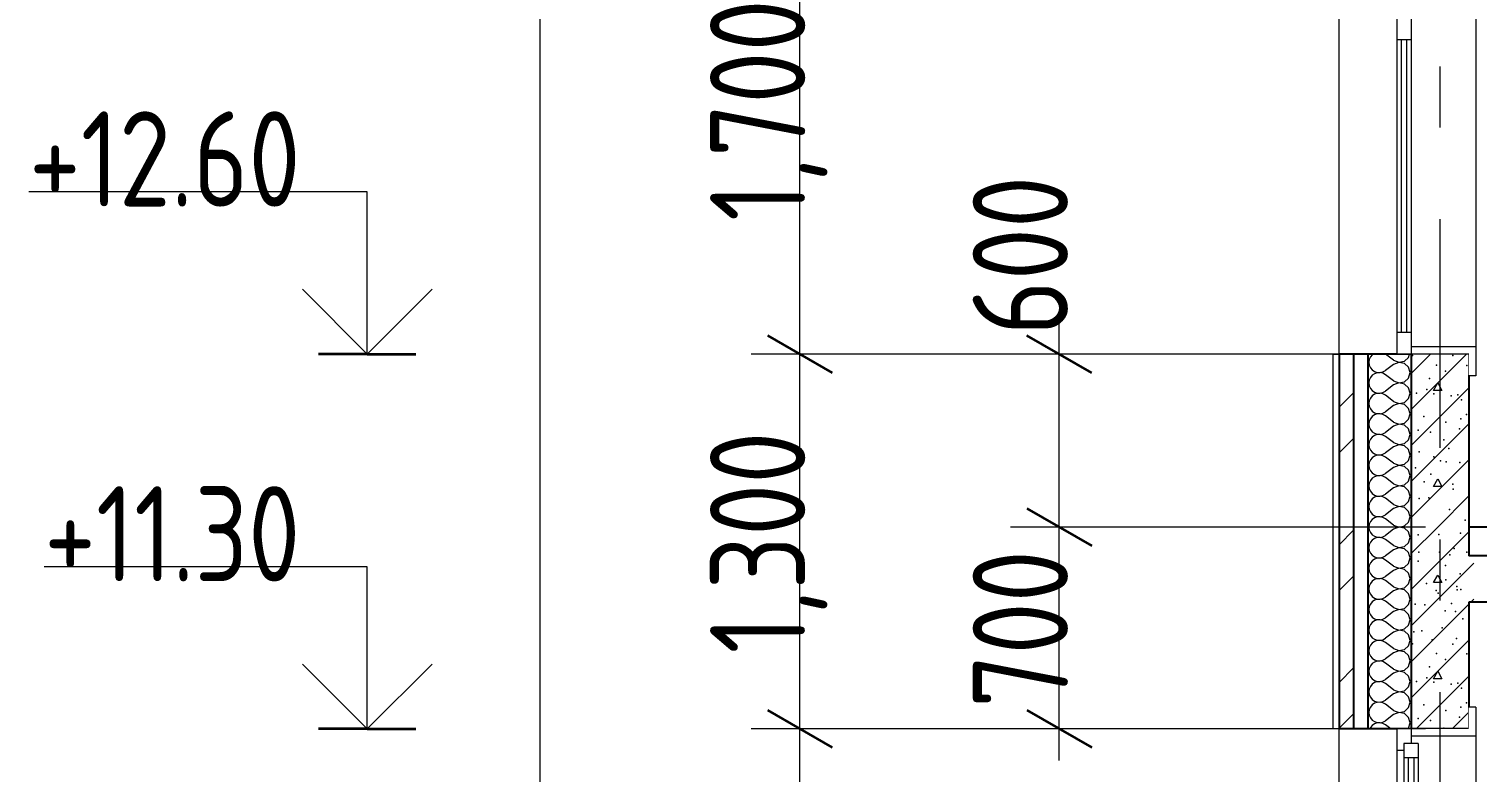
# Model space of a CAD drawing. Header units: millimetres. Extents: x 18162 to 7085488, y 72188 to 247925.
# Drawn here: x 4239219 to 4244242, y 115903 to 118480 of the extents above; entities that cross this region are included whole.
import ezdxf
from ezdxf.enums import TextEntityAlignment as Align

# ---------------------------------------------------------------- set-up
doc = ezdxf.new("R2010")
doc.units = ezdxf.units.MM
doc.header["$MEASUREMENT"] = 0
doc.linetypes.add('Double Dashed', pattern=[1093.611073, 529.166651, -211.666656, 141.111112, -211.666656])
doc.linetypes.add('Wipeout_Contour', pattern=[1000, 0, -1000])
for name, color, linetype in [('Archicad Windows', 7, 'Continuous'), ('Structural - Bearing', 7, 'Continuous'), ('Structural - Grid', 7, 'Continuous')]:
    doc.layers.add(name, color=color, linetype=linetype)
doc.styles.add('GENERATED_STYLE_3', font='', dxfattribs={"width": 0.8})
doc.styles.get('GENERATED_STYLE_3').set_extended_font_data('ISOCPEUR MON')
doc.dimstyles.new('GENERATED_STYLE__12', dxfattribs={"dimtxt": 330.000007, "dimasz": 171, "dimexe": 0.18, "dimexo": 150, "dimgap": 0, "dimtad": 1, "dimdec": 0, "dimzin": 0, "dimdsep": 46, "dimtxsty": 'GENERATED_STYLE_3', "dimblk": 'ARROWHEAD_2', "dimblk1": 'ARROWHEAD_2', "dimblk2": 'ARROWHEAD_2', "dimcen": 0.09, "dimclrd": 13, "dimclre": 13, "dimclrt": 13, "dimadec": 0, "dimazin": 0, "dimtfac": 1, "dimtdec": 4, "dimtmove": 0, "dimatfit": 3, "dimfxl": 1, "dimtolj": 1, "dimtzin": 0, "dimarcsym": 0})
pattern_1 = [(45, (4294986.58, 104752.7), (-238.6485, 238.6485), []), (45, (4294907.03, 104832.26), (-238.6485, 238.6485), [])]

# ---------------------------------------------------------------- blocks, each defined once
blk = doc.blocks.new('*X1274', base_point=(4294986.6, 104752.7))
at = {"layer": 'Structural - Bearing', "color": 7, "linetype": 'Continuous', "lineweight": 9}
for p, q in [((4243878.3, 116636.2), (4243872, 116628.6)), ((4243886.4, 116641.8), (4243878.3, 116636.2)), ((4243881.5, 116652.7), (4243886.4, 116649.3)), ((4243886.4, 116649.3), (4243895.7, 116646.2)), ((4243895.7, 116644.9), (4243886.4, 116641.8)), ((4243895.7, 116646.2), (4243905.6, 116645.7)), ((4243905.6, 116645.4), (4243895.7, 116644.9)), ((4243905.6, 116645.7), (4243915.2, 116647.9)), ((4243915.2, 116643.2), (4243905.6, 116645.4)), ((4243915.2, 116647.9), (4243923.8, 116652.7)), ((4243923.8, 116638.4), (4243915.2, 116643.2)), ((4243952.4, 116617), (4243923.8, 116638.4)), ((4244004.2, 116626.8), (4244009.5, 116645.6)), ((4244009.5, 116645.6), (4244007.5, 116652.7)), ((4243868, 116619.6), (4243866.7, 116609.8)), ((4243866.7, 116609.8), (4243868, 116600.1)), ((4243872, 116628.6), (4243868, 116619.6)), ((4243868, 116600.1), (4243872, 116591.1)), ((4243872, 116591.1), (4243878.3, 116583.5)), ((4243878.3, 116583.5), (4243886.4, 116577.9)), ((4243952.4, 116602.7), (4243923.8, 116581.3)), ((4243952.4, 116617), (4243970.6, 116610)), ((4243970.6, 116609.7), (4243952.4, 116602.7)), ((4243970.6, 116610), (4243989.8, 116613.6)), ((4243989.8, 116606.1), (4243970.6, 116609.7)), ((4243989.8, 116613.6), (4244004.2, 116626.8)), ((4244004.2, 116592.9), (4243989.8, 116606.1)), ((4244009.5, 116574.1), (4244004.2, 116592.9)), ((4243868, 116548.2), (4243866.7, 116538.4)), ((4243866.7, 116538.4), (4243868, 116528.7)), ((4243872, 116557.2), (4243868, 116548.2)), ((4243878.3, 116564.8), (4243872, 116557.2)), ((4243886.4, 116570.4), (4243878.3, 116564.8)), ((4243886.4, 116577.9), (4243895.7, 116574.8)), ((4243895.7, 116573.5), (4243886.4, 116570.4)), ((4243895.7, 116574.8), (4243905.6, 116574.3)), ((4243905.6, 116574), (4243895.7, 116573.5)), ((4243905.6, 116574.3), (4243915.2, 116576.5)), ((4243915.2, 116571.8), (4243905.6, 116574)), ((4243915.2, 116576.5), (4243923.8, 116581.3)), ((4243923.8, 116567), (4243915.2, 116571.8)), ((4243952.4, 116545.6), (4243923.8, 116567)), ((4243952.4, 116545.6), (4243970.6, 116538.6)), ((4243970.6, 116538.3), (4243952.4, 116531.3)), ((4243970.6, 116538.6), (4243989.8, 116542.2)), ((4243989.8, 116534.6), (4243970.6, 116538.3)), ((4243989.8, 116542.2), (4244004.2, 116555.4)), ((4244004.2, 116521.5), (4243989.8, 116534.6)), ((4244004.2, 116555.4), (4244009.5, 116574.1)), ((4243868, 116528.7), (4243872, 116519.6)), ((4243872, 116485.8), (4243868, 116476.8)), ((4243872, 116519.6), (4243878.3, 116512.1)), ((4243878.3, 116493.4), (4243872, 116485.8)), ((4243878.3, 116512.1), (4243886.4, 116506.5)), ((4243886.4, 116498.9), (4243878.3, 116493.4)), ((4243886.4, 116506.5), (4243895.7, 116503.3)), ((4243895.7, 116502.1), (4243886.4, 116498.9)), ((4243895.7, 116503.3), (4243905.6, 116502.8)), ((4243905.6, 116502.6), (4243895.7, 116502.1)), ((4243905.6, 116502.8), (4243915.2, 116505.1)), ((4243915.2, 116500.3), (4243905.6, 116502.6)), ((4243915.2, 116505.1), (4243923.8, 116509.8)), ((4243923.8, 116495.6), (4243915.2, 116500.3)), ((4243952.4, 116531.3), (4243923.8, 116509.8)), ((4243952.4, 116474.1), (4243923.8, 116495.6)), ((4243989.8, 116470.8), (4244004.2, 116483.9)), ((4244009.5, 116502.7), (4244004.2, 116521.5)), ((4244004.2, 116483.9), (4244009.5, 116502.7)), ((4243868, 116476.8), (4243866.7, 116467)), ((4243866.7, 116467), (4243868, 116457.2)), ((4243868, 116457.2), (4243872, 116448.2)), ((4243872, 116448.2), (4243878.3, 116440.6)), ((4243878.3, 116440.6), (4243886.4, 116435)), ((4243886.4, 116435), (4243895.7, 116431.9)), ((4243895.7, 116431.9), (4243905.6, 116431.4)), ((4243905.6, 116431.4), (4243915.2, 116433.7)), ((4243915.2, 116433.7), (4243923.8, 116438.4)), ((4243952.4, 116459.8), (4243923.8, 116438.4)), ((4243952.4, 116474.1), (4243970.6, 116467.1)), ((4243970.6, 116466.8), (4243952.4, 116459.8)), ((4243970.6, 116467.1), (4243989.8, 116470.8)), ((4243989.8, 116463.2), (4243970.6, 116466.8)), ((4244004.2, 116450.1), (4243989.8, 116463.2)), ((4244009.5, 116431.3), (4244004.2, 116450.1)), ((4243868, 116405.3), (4243866.7, 116395.6)), ((4243866.7, 116395.6), (4243868, 116385.8)), ((4243872, 116414.3), (4243868, 116405.3)), ((4243868, 116385.8), (4243872, 116376.8)), ((4243878.3, 116421.9), (4243872, 116414.3)), ((4243886.4, 116427.5), (4243878.3, 116421.9)), ((4243895.7, 116430.7), (4243886.4, 116427.5)), ((4243905.6, 116431.1), (4243895.7, 116430.7)), ((4243915.2, 116428.9), (4243905.6, 116431.1)), ((4243923.8, 116424.1), (4243915.2, 116428.9)), ((4243952.4, 116402.7), (4243923.8, 116424.1)), ((4243952.4, 116388.4), (4243923.8, 116367)), ((4243952.4, 116402.7), (4243970.6, 116395.7)), ((4243970.6, 116395.4), (4243952.4, 116388.4)), ((4243970.6, 116395.7), (4243989.8, 116399.3)), ((4243989.8, 116391.8), (4243970.6, 116395.4)), ((4243989.8, 116399.3), (4244004.2, 116412.5)), ((4244004.2, 116378.6), (4243989.8, 116391.8)), ((4244004.2, 116412.5), (4244009.5, 116431.3)), ((4243868, 116333.9), (4243866.7, 116324.1)), ((4243872, 116342.9), (4243868, 116333.9)), ((4243872, 116376.8), (4243878.3, 116369.2)), ((4243878.3, 116350.5), (4243872, 116342.9)), ((4243878.3, 116369.2), (4243886.4, 116363.6)), ((4243886.4, 116356.1), (4243878.3, 116350.5)), ((4243886.4, 116363.6), (4243895.7, 116360.5)), ((4243895.7, 116359.2), (4243886.4, 116356.1)), ((4243895.7, 116360.5), (4243905.6, 116360)), ((4243905.6, 116359.7), (4243895.7, 116359.2)), ((4243905.6, 116360), (4243915.2, 116362.2)), ((4243915.2, 116357.5), (4243905.6, 116359.7)), ((4243915.2, 116362.2), (4243923.8, 116367)), ((4243923.8, 116352.7), (4243915.2, 116357.5)), ((4243952.4, 116331.3), (4243923.8, 116352.7)), ((4243952.4, 116331.3), (4243970.6, 116324.3)), ((4243989.8, 116327.9), (4244004.2, 116341.1)), ((4244009.5, 116359.8), (4244004.2, 116378.6)), ((4244004.2, 116341.1), (4244009.5, 116359.8)), ((4243866.7, 116324.1), (4243868, 116314.4)), ((4243868, 116314.4), (4243872, 116305.4)), ((4243872, 116305.4), (4243878.3, 116297.8)), ((4243878.3, 116297.8), (4243886.4, 116292.2)), ((4243886.4, 116284.6), (4243878.3, 116279.1)), ((4243886.4, 116292.2), (4243895.7, 116289)), ((4243895.7, 116287.8), (4243886.4, 116284.6)), ((4243895.7, 116289), (4243905.6, 116288.6)), ((4243905.6, 116288.3), (4243895.7, 116287.8)), ((4243905.6, 116288.6), (4243915.2, 116290.8)), ((4243915.2, 116286), (4243905.6, 116288.3)), ((4243915.2, 116290.8), (4243923.8, 116295.6)), ((4243923.8, 116281.3), (4243915.2, 116286)), ((4243952.4, 116317), (4243923.8, 116295.6)), ((4243952.4, 116259.8), (4243923.8, 116281.3)), ((4243970.6, 116324), (4243952.4, 116317)), ((4243970.6, 116324.3), (4243989.8, 116327.9)), ((4243989.8, 116320.4), (4243970.6, 116324)), ((4244004.2, 116307.2), (4243989.8, 116320.4)), ((4244009.5, 116288.4), (4244004.2, 116307.2)), ((4244004.2, 116269.6), (4244009.5, 116288.4)), ((4243868, 116262.5), (4243866.7, 116252.7)), ((4243866.7, 116252.7), (4243868, 116242.9)), ((4243872, 116271.5), (4243868, 116262.5)), ((4243868, 116242.9), (4243872, 116233.9)), ((4243878.3, 116279.1), (4243872, 116271.5)), ((4243872, 116233.9), (4243878.3, 116226.3)), ((4243952.4, 116245.6), (4243923.8, 116224.1)), ((4243952.4, 116259.8), (4243970.6, 116252.8)), ((4243970.6, 116252.6), (4243952.4, 116245.6)), ((4243970.6, 116252.8), (4243989.8, 116256.5)), ((4243989.8, 116248.9), (4243970.6, 116252.6)), ((4243989.8, 116256.5), (4244004.2, 116269.6)), ((4244004.2, 116235.8), (4243989.8, 116248.9)), ((4244009.5, 116217), (4244004.2, 116235.8)), ((4243868, 116191), (4243866.7, 116181.3)), ((4243866.7, 116181.3), (4243868, 116171.5)), ((4243872, 116200.1), (4243868, 116191)), ((4243878.3, 116207.6), (4243872, 116200.1)), ((4243878.3, 116226.3), (4243886.4, 116220.8)), ((4243886.4, 116213.2), (4243878.3, 116207.6)), ((4243886.4, 116220.8), (4243895.7, 116217.6)), ((4243895.7, 116216.4), (4243886.4, 116213.2)), ((4243895.7, 116217.6), (4243905.6, 116217.1)), ((4243905.6, 116216.8), (4243895.7, 116216.4)), ((4243905.6, 116217.1), (4243915.2, 116219.4)), ((4243915.2, 116214.6), (4243905.6, 116216.8)), ((4243915.2, 116219.4), (4243923.8, 116224.1)), ((4243923.8, 116209.8), (4243915.2, 116214.6)), ((4243952.4, 116188.4), (4243923.8, 116209.8)), ((4243952.4, 116188.4), (4243970.6, 116181.4)), ((4243970.6, 116181.1), (4243952.4, 116174.1)), ((4243970.6, 116181.4), (4243989.8, 116185)), ((4243989.8, 116177.5), (4243970.6, 116181.1)), ((4243989.8, 116185), (4244004.2, 116198.2)), ((4244004.2, 116198.2), (4244009.5, 116217)), ((4243868, 116171.5), (4243872, 116162.5)), ((4243872, 116162.5), (4243878.3, 116154.9)), ((4243878.3, 116136.2), (4243872, 116128.6)), ((4243878.3, 116154.9), (4243886.4, 116149.3)), ((4243886.4, 116141.8), (4243878.3, 116136.2)), ((4243886.4, 116149.3), (4243895.7, 116146.2)), ((4243895.7, 116144.9), (4243886.4, 116141.8)), ((4243895.7, 116146.2), (4243905.6, 116145.7)), ((4243905.6, 116145.4), (4243895.7, 116144.9)), ((4243905.6, 116145.7), (4243915.2, 116147.9)), ((4243915.2, 116143.2), (4243905.6, 116145.4)), ((4243915.2, 116147.9), (4243923.8, 116152.7)), ((4243923.8, 116138.4), (4243915.2, 116143.2)), ((4243952.4, 116174.1), (4243923.8, 116152.7)), ((4243952.4, 116117), (4243923.8, 116138.4)), ((4244004.2, 116164.3), (4243989.8, 116177.5)), ((4244009.5, 116145.6), (4244004.2, 116164.3)), ((4244004.2, 116126.8), (4244009.5, 116145.6)), ((4243868, 116119.6), (4243866.7, 116109.8)), ((4243866.7, 116109.8), (4243868, 116100.1)), ((4243872, 116128.6), (4243868, 116119.6)), ((4243868, 116100.1), (4243872, 116091.1)), ((4243872, 116091.1), (4243878.3, 116083.5)), ((4243878.3, 116083.5), (4243886.4, 116077.9)), ((4243915.2, 116076.5), (4243923.8, 116081.3)), ((4243952.4, 116102.7), (4243923.8, 116081.3)), ((4243952.4, 116117), (4243970.6, 116110)), ((4243970.6, 116109.7), (4243952.4, 116102.7)), ((4243970.6, 116110), (4243989.8, 116113.6)), ((4243989.8, 116106.1), (4243970.6, 116109.7)), ((4243989.8, 116113.6), (4244004.2, 116126.8)), ((4244004.2, 116092.9), (4243989.8, 116106.1)), ((4244009.5, 116074.1), (4244004.2, 116092.9)), ((4243872, 116057.2), (4243870, 116052.7)), ((4243878.3, 116064.8), (4243872, 116057.2)), ((4243886.4, 116070.4), (4243878.3, 116064.8)), ((4243886.4, 116077.9), (4243895.7, 116074.8)), ((4243895.7, 116073.5), (4243886.4, 116070.4)), ((4243895.7, 116074.8), (4243905.6, 116074.3)), ((4243905.6, 116074), (4243895.7, 116073.5)), ((4243905.6, 116074.3), (4243915.2, 116076.5)), ((4243915.2, 116071.8), (4243905.6, 116074)), ((4243923.8, 116067), (4243915.2, 116071.8)), ((4243942.9, 116052.7), (4243923.8, 116067)), ((4244001.3, 116052.7), (4244004.2, 116055.4)), ((4244004.2, 116055.4), (4244009.5, 116074.1))]:
    blk.add_line(p, q, dxfattribs=at)
blk = doc.blocks.new('*X1277', base_point=(4294986.6, 104752.7))
at = {"layer": 'Structural - Bearing', "color": 7, "linetype": 'Continuous', "lineweight": 9}
for p, q in [((4244013.1, 116410.7), (4244095.1, 116492.7)), ((4244013.1, 116285.7), (4244213.1, 116485.7)), ((4244013.1, 116160.7), (4244213.1, 116360.7)), ((4244030.1, 116052.7), (4244213.1, 116235.7)), ((4244090.2, 116226.9), (4244105.3, 116252.9)), ((4244105.3, 116252.9), (4244120.2, 116226.9)), ((4244120.2, 116226.9), (4244090.2, 116226.9)), ((4244155.1, 116052.7), (4244213.1, 116110.7))]:
    blk.add_line(p, q, dxfattribs=at)
for p in [(4244027.6, 116485.1), (4244060.2, 116483.5), (4244060.2, 116483.5), (4244153.3, 116488.1), (4244131, 116462), (4244167.4, 116459.5), (4244192.4, 116434.7), (4244022, 116389), (4244050.3, 116392.8), (4244121.1, 116403.4), (4244017.7, 116347.4), (4244085.8, 116361.7), (4244158.3, 116347.2), (4244170.9, 116366.7), (4244101.7, 116314.5), (4244132, 116293.1), (4244206.2, 116313.2), (4244076.4, 116268.4), (4244031.6, 116217.4), (4244067.1, 116230.3), (4244092.3, 116214.3), (4244152.1, 116208.1), (4244175.6, 116211.1), (4244187.7, 116194.2), (4244057.7, 116136.3), (4244204.8, 116142.7), (4244037.8, 116089.1), (4244080.8, 116082.1), (4244133.5, 116116.5), (4244181.2, 116093.7), (4244186.1, 116127.7), (4244126.2, 116055.4), (4244126.2, 116055.4)]:
    blk.add_point(p, dxfattribs=at)
blk = doc.blocks.new('*X1288', base_point=(4294986.6, 104752.7))
at = {"layer": 'Structural - Bearing', "color": 7, "linetype": 'Continuous', "lineweight": 9}
for p, q in [((4243872, 117342.9), (4243868, 117333.9)), ((4243878.3, 117350.5), (4243872, 117342.9)), ((4243881.5, 117352.7), (4243878.3, 117350.5)), ((4243952.4, 117331.3), (4243923.8, 117352.7)), ((4243989.8, 117327.9), (4244004.2, 117341.1)), ((4244004.2, 117341.1), (4244007.5, 117352.7)), ((4243868, 117333.9), (4243866.7, 117324.1)), ((4243866.7, 117324.1), (4243868, 117314.4)), ((4243868, 117314.4), (4243872, 117305.4)), ((4243872, 117305.4), (4243878.3, 117297.8)), ((4243878.3, 117297.8), (4243886.4, 117292.2)), ((4243886.4, 117292.2), (4243895.7, 117289)), ((4243895.7, 117287.8), (4243886.4, 117284.6)), ((4243895.7, 117289), (4243905.6, 117288.6)), ((4243905.6, 117288.3), (4243895.7, 117287.8)), ((4243905.6, 117288.6), (4243915.2, 117290.8)), ((4243915.2, 117286), (4243905.6, 117288.3)), ((4243915.2, 117290.8), (4243923.8, 117295.6)), ((4243923.8, 117281.3), (4243915.2, 117286)), ((4243952.4, 117317), (4243923.8, 117295.6)), ((4243952.4, 117331.3), (4243970.6, 117324.3)), ((4243970.6, 117324), (4243952.4, 117317)), ((4243970.6, 117324.3), (4243989.8, 117327.9)), ((4243989.8, 117320.4), (4243970.6, 117324)), ((4244004.2, 117307.2), (4243989.8, 117320.4)), ((4244009.5, 117288.4), (4244004.2, 117307.2)), ((4244004.2, 117269.6), (4244009.5, 117288.4)), ((4243868, 117262.5), (4243866.7, 117252.7)), ((4243866.7, 117252.7), (4243868, 117242.9)), ((4243872, 117271.5), (4243868, 117262.5)), ((4243868, 117242.9), (4243872, 117233.9)), ((4243878.3, 117279.1), (4243872, 117271.5)), ((4243886.4, 117284.6), (4243878.3, 117279.1)), ((4243952.4, 117259.8), (4243923.8, 117281.3)), ((4243952.4, 117245.6), (4243923.8, 117224.1)), ((4243952.4, 117259.8), (4243970.6, 117252.8)), ((4243970.6, 117252.6), (4243952.4, 117245.6)), ((4243970.6, 117252.8), (4243989.8, 117256.5)), ((4243989.8, 117248.9), (4243970.6, 117252.6)), ((4243989.8, 117256.5), (4244004.2, 117269.6)), ((4244004.2, 117235.8), (4243989.8, 117248.9)), ((4244009.5, 117217), (4244004.2, 117235.8)), ((4243868, 117191), (4243866.7, 117181.3)), ((4243872, 117200.1), (4243868, 117191)), ((4243872, 117233.9), (4243878.3, 117226.3)), ((4243878.3, 117207.6), (4243872, 117200.1)), ((4243878.3, 117226.3), (4243886.4, 117220.8)), ((4243886.4, 117213.2), (4243878.3, 117207.6)), ((4243886.4, 117220.8), (4243895.7, 117217.6)), ((4243895.7, 117216.4), (4243886.4, 117213.2)), ((4243895.7, 117217.6), (4243905.6, 117217.1)), ((4243905.6, 117216.8), (4243895.7, 117216.4)), ((4243905.6, 117217.1), (4243915.2, 117219.4)), ((4243915.2, 117214.6), (4243905.6, 117216.8)), ((4243915.2, 117219.4), (4243923.8, 117224.1)), ((4243923.8, 117209.8), (4243915.2, 117214.6)), ((4243952.4, 117188.4), (4243923.8, 117209.8)), ((4243952.4, 117188.4), (4243970.6, 117181.4)), ((4243970.6, 117181.4), (4243989.8, 117185)), ((4243989.8, 117185), (4244004.2, 117198.2)), ((4244004.2, 117198.2), (4244009.5, 117217)), ((4243866.7, 117181.3), (4243868, 117171.5)), ((4243868, 117171.5), (4243872, 117162.5)), ((4243872, 117162.5), (4243878.3, 117154.9)), ((4243878.3, 117136.2), (4243872, 117128.6)), ((4243878.3, 117154.9), (4243886.4, 117149.3)), ((4243886.4, 117141.8), (4243878.3, 117136.2)), ((4243886.4, 117149.3), (4243895.7, 117146.2)), ((4243895.7, 117144.9), (4243886.4, 117141.8)), ((4243895.7, 117146.2), (4243905.6, 117145.7)), ((4243905.6, 117145.4), (4243895.7, 117144.9)), ((4243905.6, 117145.7), (4243915.2, 117147.9)), ((4243915.2, 117143.2), (4243905.6, 117145.4)), ((4243915.2, 117147.9), (4243923.8, 117152.7)), ((4243923.8, 117138.4), (4243915.2, 117143.2)), ((4243952.4, 117174.1), (4243923.8, 117152.7)), ((4243952.4, 117117), (4243923.8, 117138.4)), ((4243970.6, 117181.1), (4243952.4, 117174.1)), ((4243989.8, 117177.5), (4243970.6, 117181.1)), ((4244004.2, 117164.3), (4243989.8, 117177.5)), ((4244009.5, 117145.6), (4244004.2, 117164.3)), ((4244004.2, 117126.8), (4244009.5, 117145.6)), ((4243868, 117119.6), (4243866.7, 117109.8)), ((4243866.7, 117109.8), (4243868, 117100.1)), ((4243872, 117128.6), (4243868, 117119.6)), ((4243868, 117100.1), (4243872, 117091.1)), ((4243872, 117091.1), (4243878.3, 117083.5)), ((4243952.4, 117102.7), (4243923.8, 117081.3)), ((4243952.4, 117117), (4243970.6, 117110)), ((4243970.6, 117109.7), (4243952.4, 117102.7)), ((4243970.6, 117110), (4243989.8, 117113.6)), ((4243989.8, 117106.1), (4243970.6, 117109.7)), ((4243989.8, 117113.6), (4244004.2, 117126.8)), ((4244004.2, 117092.9), (4243989.8, 117106.1)), ((4244009.5, 117074.1), (4244004.2, 117092.9)), ((4243868, 117048.2), (4243866.7, 117038.4)), ((4243866.7, 117038.4), (4243868, 117028.7)), ((4243872, 117057.2), (4243868, 117048.2)), ((4243878.3, 117064.8), (4243872, 117057.2)), ((4243878.3, 117083.5), (4243886.4, 117077.9)), ((4243886.4, 117070.4), (4243878.3, 117064.8)), ((4243886.4, 117077.9), (4243895.7, 117074.8)), ((4243895.7, 117073.5), (4243886.4, 117070.4)), ((4243895.7, 117074.8), (4243905.6, 117074.3)), ((4243905.6, 117074), (4243895.7, 117073.5)), ((4243905.6, 117074.3), (4243915.2, 117076.5)), ((4243915.2, 117071.8), (4243905.6, 117074)), ((4243915.2, 117076.5), (4243923.8, 117081.3)), ((4243923.8, 117067), (4243915.2, 117071.8)), ((4243952.4, 117045.6), (4243923.8, 117067)), ((4243952.4, 117045.6), (4243970.6, 117038.6)), ((4243970.6, 117038.3), (4243952.4, 117031.3)), ((4243970.6, 117038.6), (4243989.8, 117042.2)), ((4243989.8, 117034.6), (4243970.6, 117038.3)), ((4243989.8, 117042.2), (4244004.2, 117055.4)), ((4244004.2, 117021.5), (4243989.8, 117034.6)), ((4244004.2, 117055.4), (4244009.5, 117074.1)), ((4243868, 117028.7), (4243872, 117019.6)), ((4243872, 116985.8), (4243868, 116976.8)), ((4243872, 117019.6), (4243878.3, 117012.1)), ((4243878.3, 116993.4), (4243872, 116985.8)), ((4243878.3, 117012.1), (4243886.4, 117006.5)), ((4243886.4, 116998.9), (4243878.3, 116993.4)), ((4243886.4, 117006.5), (4243895.7, 117003.3)), ((4243895.7, 117002.1), (4243886.4, 116998.9)), ((4243895.7, 117003.3), (4243905.6, 117002.8)), ((4243905.6, 117002.6), (4243895.7, 117002.1)), ((4243905.6, 117002.8), (4243915.2, 117005.1)), ((4243915.2, 117000.3), (4243905.6, 117002.6)), ((4243915.2, 117005.1), (4243923.8, 117009.8)), ((4243923.8, 116995.6), (4243915.2, 117000.3)), ((4243952.4, 117031.3), (4243923.8, 117009.8)), ((4243952.4, 116974.1), (4243923.8, 116995.6)), ((4243989.8, 116970.8), (4244004.2, 116983.9)), ((4244009.5, 117002.7), (4244004.2, 117021.5)), ((4244004.2, 116983.9), (4244009.5, 117002.7)), ((4243868, 116976.8), (4243866.7, 116967)), ((4243866.7, 116967), (4243868, 116957.2)), ((4243868, 116957.2), (4243872, 116948.2)), ((4243872, 116948.2), (4243878.3, 116940.6)), ((4243878.3, 116940.6), (4243886.4, 116935)), ((4243886.4, 116935), (4243895.7, 116931.9)), ((4243905.6, 116931.4), (4243915.2, 116933.7)), ((4243915.2, 116933.7), (4243923.8, 116938.4)), ((4243952.4, 116959.8), (4243923.8, 116938.4)), ((4243952.4, 116974.1), (4243970.6, 116967.1)), ((4243970.6, 116966.8), (4243952.4, 116959.8)), ((4243970.6, 116967.1), (4243989.8, 116970.8)), ((4243989.8, 116963.2), (4243970.6, 116966.8)), ((4244004.2, 116950.1), (4243989.8, 116963.2)), ((4244009.5, 116931.3), (4244004.2, 116950.1)), ((4243868, 116905.3), (4243866.7, 116895.6)), ((4243866.7, 116895.6), (4243868, 116885.8)), ((4243872, 116914.3), (4243868, 116905.3)), ((4243868, 116885.8), (4243872, 116876.8)), ((4243878.3, 116921.9), (4243872, 116914.3)), ((4243886.4, 116927.5), (4243878.3, 116921.9)), ((4243895.7, 116930.7), (4243886.4, 116927.5)), ((4243895.7, 116931.9), (4243905.6, 116931.4)), ((4243905.6, 116931.1), (4243895.7, 116930.7)), ((4243915.2, 116928.9), (4243905.6, 116931.1)), ((4243923.8, 116924.1), (4243915.2, 116928.9)), ((4243952.4, 116902.7), (4243923.8, 116924.1)), ((4243952.4, 116888.4), (4243923.8, 116867)), ((4243952.4, 116902.7), (4243970.6, 116895.7)), ((4243970.6, 116895.4), (4243952.4, 116888.4)), ((4243970.6, 116895.7), (4243989.8, 116899.3)), ((4243989.8, 116891.8), (4243970.6, 116895.4)), ((4243989.8, 116899.3), (4244004.2, 116912.5)), ((4244004.2, 116878.6), (4243989.8, 116891.8)), ((4244004.2, 116912.5), (4244009.5, 116931.3)), ((4243868, 116833.9), (4243866.7, 116824.1)), ((4243872, 116842.9), (4243868, 116833.9)), ((4243872, 116876.8), (4243878.3, 116869.2)), ((4243878.3, 116850.5), (4243872, 116842.9)), ((4243878.3, 116869.2), (4243886.4, 116863.6)), ((4243886.4, 116856.1), (4243878.3, 116850.5)), ((4243886.4, 116863.6), (4243895.7, 116860.5)), ((4243895.7, 116859.2), (4243886.4, 116856.1)), ((4243895.7, 116860.5), (4243905.6, 116860)), ((4243905.6, 116859.7), (4243895.7, 116859.2)), ((4243905.6, 116860), (4243915.2, 116862.2)), ((4243915.2, 116857.5), (4243905.6, 116859.7)), ((4243915.2, 116862.2), (4243923.8, 116867)), ((4243923.8, 116852.7), (4243915.2, 116857.5)), ((4243952.4, 116831.3), (4243923.8, 116852.7)), ((4243989.8, 116827.9), (4244004.2, 116841.1)), ((4244009.5, 116859.8), (4244004.2, 116878.6)), ((4244004.2, 116841.1), (4244009.5, 116859.8)), ((4243866.7, 116824.1), (4243868, 116814.4)), ((4243868, 116814.4), (4243872, 116805.4)), ((4243872, 116805.4), (4243878.3, 116797.8)), ((4243878.3, 116797.8), (4243886.4, 116792.2)), ((4243886.4, 116784.6), (4243878.3, 116779.1)), ((4243886.4, 116792.2), (4243895.7, 116789)), ((4243895.7, 116787.8), (4243886.4, 116784.6)), ((4243895.7, 116789), (4243905.6, 116788.6)), ((4243905.6, 116788.3), (4243895.7, 116787.8)), ((4243905.6, 116788.6), (4243915.2, 116790.8)), ((4243915.2, 116786), (4243905.6, 116788.3)), ((4243915.2, 116790.8), (4243923.8, 116795.6)), ((4243923.8, 116781.3), (4243915.2, 116786)), ((4243952.4, 116817), (4243923.8, 116795.6)), ((4243952.4, 116831.3), (4243970.6, 116824.3)), ((4243970.6, 116824), (4243952.4, 116817)), ((4243970.6, 116824.3), (4243989.8, 116827.9)), ((4243989.8, 116820.4), (4243970.6, 116824)), ((4244004.2, 116807.2), (4243989.8, 116820.4)), ((4244009.5, 116788.4), (4244004.2, 116807.2)), ((4244004.2, 116769.6), (4244009.5, 116788.4)), ((4243868, 116762.5), (4243866.7, 116752.7)), ((4243866.7, 116752.7), (4243868, 116742.9)), ((4243872, 116771.5), (4243868, 116762.5)), ((4243868, 116742.9), (4243872, 116733.9)), ((4243878.3, 116779.1), (4243872, 116771.5)), ((4243872, 116733.9), (4243878.3, 116726.3)), ((4243952.4, 116759.8), (4243923.8, 116781.3)), ((4243952.4, 116745.6), (4243923.8, 116724.1)), ((4243952.4, 116759.8), (4243970.6, 116752.8)), ((4243970.6, 116752.6), (4243952.4, 116745.6)), ((4243970.6, 116752.8), (4243989.8, 116756.5)), ((4243989.8, 116748.9), (4243970.6, 116752.6)), ((4243989.8, 116756.5), (4244004.2, 116769.6)), ((4244004.2, 116735.8), (4243989.8, 116748.9)), ((4244009.5, 116717), (4244004.2, 116735.8)), ((4243868, 116691), (4243866.7, 116681.3)), ((4243872, 116700.1), (4243868, 116691)), ((4243878.3, 116707.6), (4243872, 116700.1)), ((4243878.3, 116726.3), (4243886.4, 116720.8)), ((4243886.4, 116713.2), (4243878.3, 116707.6)), ((4243886.4, 116720.8), (4243895.7, 116717.6)), ((4243895.7, 116716.4), (4243886.4, 116713.2)), ((4243895.7, 116717.6), (4243905.6, 116717.1)), ((4243905.6, 116716.8), (4243895.7, 116716.4)), ((4243905.6, 116717.1), (4243915.2, 116719.4)), ((4243915.2, 116714.6), (4243905.6, 116716.8)), ((4243915.2, 116719.4), (4243923.8, 116724.1)), ((4243923.8, 116709.8), (4243915.2, 116714.6)), ((4243952.4, 116688.4), (4243923.8, 116709.8)), ((4243952.4, 116688.4), (4243970.6, 116681.4)), ((4243970.6, 116681.4), (4243989.8, 116685)), ((4243989.8, 116685), (4244004.2, 116698.2)), ((4244004.2, 116698.2), (4244009.5, 116717)), ((4243866.7, 116681.3), (4243868, 116671.5)), ((4243868, 116671.5), (4243872, 116662.5)), ((4243872, 116662.5), (4243878.3, 116654.9)), ((4243878.3, 116654.9), (4243881.5, 116652.7)), ((4243952.4, 116674.1), (4243923.8, 116652.7)), ((4243970.6, 116681.1), (4243952.4, 116674.1)), ((4243989.8, 116677.5), (4243970.6, 116681.1)), ((4244004.2, 116664.3), (4243989.8, 116677.5)), ((4244007.5, 116652.7), (4244004.2, 116664.3))]:
    blk.add_line(p, q, dxfattribs=at)
blk = doc.blocks.new('*X1289', base_point=(4294986.6, 104752.7))
at = {"layer": 'Structural - Bearing', "color": 7, "linetype": 'Continuous', "lineweight": 9}
for p, q in [((4244013.1, 117285.7), (4244080.1, 117352.7)), ((4244013.1, 117160.7), (4244205.1, 117352.7)), ((4244013.1, 117035.7), (4244213.1, 117235.7)), ((4244090.2, 117226.9), (4244105.3, 117252.9)), ((4244105.3, 117252.9), (4244120.2, 117226.9)), ((4244120.2, 117226.9), (4244090.2, 117226.9)), ((4244013.1, 116910.7), (4244213.1, 117110.7)), ((4244013.1, 116785.7), (4244213.1, 116985.7)), ((4244090.2, 116893.6), (4244105.3, 116919.6)), ((4244120.2, 116893.5), (4244090.2, 116893.6)), ((4244105.3, 116919.6), (4244120.2, 116893.5)), ((4244105.3, 116752.9), (4244213.1, 116860.7)), ((4244013.1, 116660.7), (4244105.3, 116752.9)), ((4244130.1, 116652.7), (4244213.1, 116735.7))]:
    blk.add_line(p, q, dxfattribs=at)
for p in [(4244017.7, 117347.4), (4244158.3, 117347.2), (4244101.7, 117314.5), (4244132, 117293.1), (4244206.2, 117313.2), (4244076.4, 117268.4), (4244031.6, 117217.4), (4244067.1, 117230.4), (4244092.3, 117214.3), (4244152.1, 117208.1), (4244175.6, 117211.1), (4244187.7, 117194.2), (4244057.7, 117136.3), (4244204.8, 117142.7), (4244037.8, 117089.1), (4244133.5, 117116.5), (4244181.2, 117093.7), (4244186.1, 117127.8), (4244080.8, 117082.1), (4244126.2, 117055.4), (4244126.2, 117055.4), (4244040.5, 117014), (4244091.9, 116996.4), (4244143.5, 117025.3), (4244028.7, 116958.2), (4244081.1, 116936.1), (4244115, 116982.5), (4244135.1, 116979.4), (4244182, 116977.2), (4244057.9, 116909.9), (4244158.3, 116902.1), (4244159.5, 116884.3), (4244041, 116852.2), (4244074.9, 116854.2), (4244146.7, 116813.8), (4244200.1, 116776.4), (4244037.5, 116726.3), (4244109.7, 116727.5), (4244184.6, 116732), (4244039.6, 116666.1), (4244111.7, 116666.1), (4244147.5, 116656.2), (4244161.9, 116678.4), (4244206.7, 116666.1)]:
    blk.add_point(p, dxfattribs=at)
blk = doc.blocks.new('*X1295', base_point=(4294986.6, 104752.7))
at = {"layer": 'Structural - Bearing', "color": 7, "linetype": 'Continuous', "lineweight": 9}
for p, q in [((4244013.1, 116535.7), (4244130.1, 116652.7)), ((4244090.2, 116560.2), (4244105.3, 116586.2)), ((4244095.1, 116492.7), (4244230.3, 116627.9)), ((4244105.3, 116586.2), (4244120.2, 116560.2)), ((4244120.2, 116560.2), (4244090.2, 116560.2)), ((4244220.1, 116492.7), (4244230.3, 116502.9))]:
    blk.add_line(p, q, dxfattribs=at)
for p in [(4244037, 116634.6), (4244132, 116619.2), (4244182.9, 116591.1), (4244066.6, 116557.2), (4244100.5, 116532.5), (4244134, 116569.2), (4244172.2, 116546.5), (4244172.4, 116534.8), (4244186.1, 116535.7), (4244014.6, 116515.6), (4244107.3, 116523.3)]:
    blk.add_point(p, dxfattribs=at)
blk = doc.blocks.new('Standard grid marker[362]_3', base_point=(4244113.1, 164752.7))
at = {"layer": 'Structural - Grid', "color": 13, "linetype": 'Double Dashed', "lineweight": 13, "ltscale": 1.5}
blk.add_line((4244113.1, 163752.7), (4244113.1, 97752.7), dxfattribs=at)
at = {"layer": 'Structural - Grid', "color": 13, "lineweight": 13, "style": 'GENERATED_STYLE_3'}
blk.add_attdef('AC_MarkerText_1', text='', height=375, rotation=360, dxfattribs=at).set_placement((4244113.1, 96490.2), align=Align.TOP_CENTER)
blk = doc.blocks.new('*D1591', base_point=(4294986.6, 104752.7))
at = {"color": 13, "linetype": 'Continuous', "lineweight": 13}
for p, q in [((4241892.7, 116052.7), (4241892.7, 117352.7)), ((4244063.1, 116052.7), (4241723.9, 116052.7)), ((4241892.7, 114352.7), (4241892.7, 116052.7)), ((4244063.1, 114352.7), (4241723.9, 114352.7)), ((4241892.7, 113052.7), (4241892.7, 114352.7))]:
    blk.add_line(p, q, dxfattribs=at)
at = {"color": 12, "linetype": 'Continuous', "lineweight": 35}
for p, q in [((4241780.2, 116117.7), (4242005.2, 115987.8)), ((4241780.2, 114417.7), (4242005.2, 114287.8))]:
    blk.add_line(p, q, dxfattribs=at)
at = {"color": 13, "lineweight": 13, "insert": (4241988.3, 114814.1), "char_height": 330, "attachment_point": 7, "rotation": 90, "style": 'GENERATED_STYLE_3'}
blk.add_mtext('\\A1;{\\pql;\\fISOCPEUR MON|b0|i0|c0|p0;\\W0.800000;1,700}', dxfattribs=at)
blk = doc.blocks.new('ARROWHEAD_2')
at = {"color": 0, "linetype": 'Continuous', "lineweight": 0}
for p, q in [((-0.378, -0.655), (0.378, 0.655)), ((0, 0), (-1, 0))]:
    blk.add_line(p, q, dxfattribs=at)
blk = doc.blocks.new('*D1592', base_point=(4294986.6, 104752.7))
at = {"color": 12, "linetype": 'Continuous', "lineweight": 35}
for p, q in [((4241780.2, 117417.7), (4242005.2, 117287.8)), ((4241780.2, 116117.7), (4242005.2, 115987.8))]:
    blk.add_line(p, q, dxfattribs=at)
at = {"color": 13, "linetype": 'Continuous', "lineweight": 13}
blk.add_line((4241892.7, 116052.7), (4241892.7, 117352.7), dxfattribs=at)
at = {"color": 13, "lineweight": 13, "insert": (4241988.3, 116314.1), "char_height": 330, "attachment_point": 7, "rotation": 90, "style": 'GENERATED_STYLE_3'}
blk.add_mtext('\\A1;{\\pql;\\fISOCPEUR MON|b0|i0|c0|p0;\\W0.800000;1,300}', dxfattribs=at)
blk = doc.blocks.new('*D1593', base_point=(4294986.6, 104752.7))
at = {"color": 13, "linetype": 'Continuous', "lineweight": 13}
for p, q in [((4241892.7, 119052.7), (4241892.7, 120352.7)), ((4244063.1, 119052.7), (4241723.9, 119052.7)), ((4241892.7, 117352.7), (4241892.7, 119052.7)), ((4244063.1, 117352.7), (4241723.9, 117352.7)), ((4241892.7, 116052.7), (4241892.7, 117352.7))]:
    blk.add_line(p, q, dxfattribs=at)
at = {"color": 12, "linetype": 'Continuous', "lineweight": 35}
for p, q in [((4241780.2, 119117.7), (4242005.2, 118987.8)), ((4241780.2, 117417.7), (4242005.2, 117287.8))]:
    blk.add_line(p, q, dxfattribs=at)
at = {"color": 13, "lineweight": 13, "insert": (4241988.3, 117814.1), "char_height": 330, "attachment_point": 7, "rotation": 90, "style": 'GENERATED_STYLE_3'}
blk.add_mtext('\\A1;{\\pql;\\fISOCPEUR MON|b0|i0|c0|p0;\\W0.800000;1,700}', dxfattribs=at)
blk = doc.blocks.new('*D1621', base_point=(4294986.6, 104752.7))
at = {"color": 12, "linetype": 'Continuous', "lineweight": 35}
for p, q in [((4242680.2, 116817.7), (4242905.2, 116687.8)), ((4242680.2, 116117.7), (4242905.2, 115987.8))]:
    blk.add_line(p, q, dxfattribs=at)
at = {"color": 13, "linetype": 'Continuous', "lineweight": 13}
for p, q in [((4244063.1, 116752.7), (4242623.9, 116752.7)), ((4242792.7, 116052.7), (4242792.7, 116752.7)), ((4244063.1, 116052.7), (4242623.9, 116052.7)), ((4242792.7, 115942.7), (4242792.7, 116052.7))]:
    blk.add_line(p, q, dxfattribs=at)
at = {"color": 13, "lineweight": 13, "insert": (4242822.5, 116126.1), "char_height": 330, "attachment_point": 7, "rotation": 90, "style": 'GENERATED_STYLE_3'}
blk.add_mtext('\\A1;{\\pql;\\fISOCPEUR MON|b0|i0|c0|p0;\\W0.800000;700}', dxfattribs=at)
blk = doc.blocks.new('*D1622', base_point=(4294986.6, 104752.7))
at = {"color": 13, "linetype": 'Continuous', "lineweight": 13}
for p, q in [((4242792.7, 117352.7), (4242792.7, 117462.7)), ((4244063.1, 117352.7), (4242623.9, 117352.7)), ((4242792.7, 116752.7), (4242792.7, 117352.7)), ((4244063.1, 116752.7), (4242623.9, 116752.7))]:
    blk.add_line(p, q, dxfattribs=at)
at = {"color": 12, "linetype": 'Continuous', "lineweight": 35}
for p, q in [((4242905.2, 117287.8), (4242680.2, 117417.7)), ((4242680.2, 116817.7), (4242905.2, 116687.8))]:
    blk.add_line(p, q, dxfattribs=at)
at = {"color": 13, "lineweight": 13, "insert": (4242822.5, 117417.7), "char_height": 330, "attachment_point": 7, "rotation": 90, "style": 'GENERATED_STYLE_3'}
blk.add_mtext('\\A1;{\\pql;\\fISOCPEUR MON|b0|i0|c0|p0;\\W0.800000;600}', dxfattribs=at)
blk = doc.blocks.new('*D1645', base_point=(4294986.6, 104752.7))
at = {"color": 12, "linetype": 'Continuous', "lineweight": 35}
for p, q in [((4240879.8, 151117.7), (4241104.8, 150987.8)), ((4240879.8, 100067.7), (4241104.8, 99937.8))]:
    blk.add_line(p, q, dxfattribs=at)
at = {"color": 13, "linetype": 'Continuous', "lineweight": 13}
for p, q in [((4243613.1, 151052.7), (4240823.6, 151052.7)), ((4240992.3, 100002.7), (4240992.3, 151052.7)), ((4242863.1, 100002.7), (4240823.6, 100002.7)), ((4240992.3, 99892.7), (4240992.3, 100002.7))]:
    blk.add_line(p, q, dxfattribs=at)
at = {"color": 13, "lineweight": 13, "insert": (4241088, 125046.9), "char_height": 330, "attachment_point": 7, "rotation": 90, "style": 'GENERATED_STYLE_3'}
blk.add_mtext('\\A1;{\\pql;\\fISOCPEUR MON|b0|i0|c0|p0;\\W0.800000;51,050}', dxfattribs=at)

msp = doc.modelspace()

# ---------------------------------------------------------------- hatches: boundary and pattern name
at = {"layer": 'Structural - Bearing', "linetype": 'Continuous', "lineweight": 9}
h = msp.add_hatch(dxfattribs=at)
h.set_pattern_fill('Steel_0003', style=0, pattern_type=2)
h.set_pattern_definition(pattern_1)
h.paths.add_polyline_path([(4243813.1, 117352.7), (4243763.1, 117352.7), (4243763.1, 116652.7), (4243813.1, 116652.7)])
h = msp.add_hatch(dxfattribs=at)
h.set_pattern_fill('Lightweight_Concrete_0003', style=0, pattern_type=2)
h.set_pattern_definition([(0, (4294986.6, 104752.7), (0, 1169.134), [73.125, -601.875]), (0, (4295324.1, 105337.3), (0, 1169.134), [73.125, -601.875]), (60, (4294986.6, 104752.7), (-1012.5, 584.567), [73.125, -601.875]), (60, (4295661.6, 104752.7), (-1012.5, 584.567), [73.125, -601.875]), (120, (4295059.7, 104752.7), (1012.5, 584.567), [73.125, -601.875]), (120, (4295734.7, 104752.7), (1012.5, 584.567), [73.125, -601.875]), (0, (4294986.58, 104865.2), (0, 225), [0, -225, 0, -337.5]), (45, (4295099.08, 104865.2), (-159.099, 159.099), [0, -168.75, 0, -281.25])])
h.paths.add_polyline_path([(4244213.1, 116652.7), (4247713.1, 116652.7), (4247713.1, 116752.7), (4244213.1, 116752.7)])
h = msp.add_hatch(dxfattribs=at)
h.set_pattern_fill('Steel_0003', style=0, pattern_type=2)
h.set_pattern_definition(pattern_1)
h.paths.add_polyline_path([(4243813.1, 116652.7), (4243763.1, 116652.7), (4243763.1, 116052.7), (4243813.1, 116052.7)])

# ---------------------------------------------------------------- linework, layer by layer
at = {"color": 13, "linetype": 'Continuous', "lineweight": 13}
for p, q in [((4240392.3, 117915.2), (4239218.8, 117915.2)), ((4240392.3, 117352.7), (4240392.3, 117915.2)), ((4240392.3, 117352.7), (4240167.3, 117577.7)), ((4240617.3, 117577.7), (4240392.3, 117352.7)), ((4240392.3, 116615.2), (4239271.5, 116615.2)), ((4240392.3, 116052.7), (4240392.3, 116615.2)), ((4240392.3, 116052.7), (4240167.3, 116277.7)), ((4240617.3, 116277.7), (4240392.3, 116052.7))]:
    msp.add_line(p, q, dxfattribs=at)
at = {"color": 12, "linetype": 'Continuous', "lineweight": 35}
for p, q in [((4240392.3, 117352.7), (4240223.6, 117352.7)), ((4240392.3, 117352.7), (4240561.1, 117352.7)), ((4240392.3, 116052.7), (4240223.6, 116052.7)), ((4240392.3, 116052.7), (4240561.1, 116052.7))]:
    msp.add_line(p, q, dxfattribs=at)
at = {"layer": 'Archicad Windows', "color": 7, "linetype": 'Continuous', "lineweight": 9}
for p, q in [((4243763.1, 117352.7), (4243763.1, 119052.7)), ((4243763.1, 114352.7), (4243763.1, 116052.7)), ((4243988.1, 115916.7), (4243988.1, 115863.8)), ((4244038.1, 115916.7), (4244038.1, 115863.8))]:
    msp.add_line(p, q, dxfattribs=at)
at = {"layer": 'Structural - Bearing', "color": 7, "linetype": 'Continuous', "lineweight": 9}
for p, q in [((4243743.1, 117352.7), (4243763.1, 117352.7)), ((4243743.1, 116052.7), (4243743.1, 117352.7)), ((4243763.1, 116052.7), (4243743.1, 116052.7))]:
    msp.add_line(p, q, dxfattribs=at)
at = {"layer": 'Structural - Bearing', "color": 7, "linetype": 'Continuous', "lineweight": 25}
for p, q in [((4243763.1, 117352.7), (4243763.1, 116652.7)), ((4243813.1, 117352.7), (4243813.1, 116652.7)), ((4243863.1, 117352.7), (4243863.1, 116652.7)), ((4244013.1, 117352.7), (4244013.1, 116652.7)), ((4244213.1, 116752.7), (4244213.1, 116652.7)), ((4247713.1, 116752.7), (4244213.1, 116752.7)), ((4243763.1, 116652.7), (4243763.1, 116052.7)), ((4243813.1, 116652.7), (4243813.1, 116052.7)), ((4243863.1, 116652.7), (4243863.1, 116052.7)), ((4247713.1, 116492.7), (4244213.1, 116492.7))]:
    msp.add_line(p, q, dxfattribs=at)
at = {"layer": 'Structural - Bearing', "color": 7, "linetype": 'Continuous', "lineweight": 25, "flags": 128}
for points in [[(4244013.1, 117352.7), (4243963.1, 117352.7), (4243863.1, 117352.7), (4243813.1, 117352.7), (4243763.1, 117352.7)], [(4244213.1, 117352.7), (4244213.1, 117277.7), (4244213.1, 116752.7)], [(4244013.1, 116652.7), (4244013.1, 116492.7), (4244013.1, 116052.7)], [(4250513.1, 116652.7), (4247813.1, 116652.7), (4247713.1, 116652.7), (4244213.1, 116652.7)], [(4244213.1, 116492.7), (4244213.1, 116127.7), (4244213.1, 116052.7)], [(4244213.1, 116052.7), (4244013.1, 116052.7), (4243963.1, 116052.7), (4243863.1, 116052.7), (4243813.1, 116052.7), (4243763.1, 116052.7)]]:
    msp.add_lwpolyline(points, dxfattribs=at)

# ---------------------------------------------------------------- block references
at = {"layer": 'Structural - Bearing', "lineweight": 0}
for name in ['*X1288', '*X1289', '*X1274', '*X1295', '*X1277']:
    msp.add_blockref(name, (4294986.6, 104752.7), dxfattribs=at)

# ---------------------------------------------------------------- texts
at = {"color": 13, "lineweight": 13, "char_height": 330, "attachment_point": 7, "style": 'GENERATED_STYLE_3'}
for s, insert in [('\\A1;{\\pql;\\fISOCPEUR MON|b0|i0|c0|p0;\\W0.800000;+12.60}', (4239218.8, 117864.4)), ('\\A1;{\\pql;\\fISOCPEUR MON|b0|i0|c0|p0;\\W0.800000;+11.30}', (4239271.5, 116564.4))]:
    msp.add_mtext(s, dxfattribs=dict(at, insert=insert))

# ---------------------------------------------------------------- dimensions: what is measured, and where the dimension line sits
at = {"color": 13, "linetype": 'Continuous', "lineweight": 13}
dim = msp.add_linear_dim(base=(4240992.3, 151052.7), p1=(4243013.1, 100002.7), p2=(4243763.1, 151052.7), angle=90, dimstyle='GENERATED_STYLE__12', dxfattribs=at)
dim.commit()
dim.dimension.update_dxf_attribs({"geometry": '*D1645', "text_midpoint": (4240761.3, 125725.2), "dimtype": 160, "text_rotation": 90})

# ---------------------------------------------------------------- wipeouts: each hides what was drawn before it
at = {"color": 254, "linetype": 'Wipeout_Contour', "lineweight": 0, "ltscale": 25473853.03354351}
msp.add_wipeout([(4243963.1, 118542.7), (4243963.1, 118442.7), (4244013.1, 118442.7), (4244013.1, 118517.7), (4243988.1, 118517.7), (4243988.1, 118542.7)], dxfattribs=at).dxf.layer = 'Archicad Windows'

# ---------------------------------------------------------------- next in the draw order: linework, layer by layer
at = {"layer": 'Archicad Windows', "color": 7, "linetype": 'Continuous', "lineweight": 9}
for p, q in [((4243963.1, 118542.7), (4243963.1, 118442.7)), ((4244013.1, 118517.7), (4244013.1, 118442.7)), ((4244013.1, 118442.7), (4243963.1, 118442.7))]:
    msp.add_line(p, q, dxfattribs=at)

# ---------------------------------------------------------------- next in the draw order: wipeouts: each hides what was drawn before it
at = {"color": 254, "linetype": 'Wipeout_Contour', "lineweight": 0, "ltscale": 16982942.28517429}
msp.add_wipeout([(4244013.1, 117352.7), (4244213.1, 117352.7), (4244213.1, 117377.7), (4244013.1, 117377.7)], dxfattribs=at).dxf.layer = 'Archicad Windows'
at = {"color": 254, "linetype": 'Wipeout_Contour', "lineweight": 0, "ltscale": 16982796.60323482}
msp.add_wipeout([(4244013.1, 116052.7), (4244013.1, 116027.7), (4244213.1, 116027.7), (4244213.1, 116052.7)], dxfattribs=at).dxf.layer = 'Archicad Windows'

# ---------------------------------------------------------------- next in the draw order: wipeouts: each hides what was drawn before it
at = {"color": 254, "linetype": 'Wipeout_Contour', "lineweight": 0, "ltscale": 16982445.24152055}
msp.add_wipeout([(4243963.1, 117352.7), (4244013.1, 117352.7), (4244013.1, 117427.7), (4243963.1, 117427.7)], dxfattribs=at).dxf.layer = 'Archicad Windows'
at = {"color": 254, "linetype": 'Wipeout_Contour', "lineweight": 0, "ltscale": 16983387.96862463}
msp.add_wipeout([(4244238.1, 117377.7), (4244213.1, 117377.7), (4244213.1, 117277.7), (4244238.1, 117277.7)], dxfattribs=at).dxf.layer = 'Archicad Windows'
at = {"color": 254, "linetype": 'Wipeout_Contour', "lineweight": 0, "ltscale": 16983250.53647278}
msp.add_wipeout([(4244238.1, 116027.7), (4244238.1, 116127.7), (4244213.1, 116127.7), (4244213.1, 116027.7)], dxfattribs=at).dxf.layer = 'Archicad Windows'
at = {"color": 254, "linetype": 'Wipeout_Contour', "lineweight": 0, "ltscale": 16982389.92175258}
msp.add_wipeout([(4243988.1, 115952.7), (4244038.1, 115952.7), (4244038.1, 116002.7), (4243988.1, 116002.7)], dxfattribs=at).dxf.layer = 'Archicad Windows'

# ---------------------------------------------------------------- next in the draw order: linework, layer by layer
at = {"layer": 'Archicad Windows', "color": 7, "linetype": 'Continuous', "lineweight": 9}
for p, q in [((4244238.1, 119027.7), (4244238.1, 117377.7)), ((4243963.1, 118442.7), (4243963.1, 117427.7)), ((4243978.1, 118442.7), (4243978.1, 117427.7)), ((4243998.1, 117427.7), (4243998.1, 118442.7)), ((4244013.1, 118442.7), (4244013.1, 117427.7)), ((4243963.1, 117427.7), (4243963.1, 117352.7)), ((4244013.1, 117427.7), (4243963.1, 117427.7)), ((4244213.1, 117352.7), (4244013.1, 117352.7)), ((4244238.1, 117377.7), (4244238.1, 117277.7)), ((4244238.1, 117277.7), (4244213.1, 117277.7)), ((4244238.1, 116127.7), (4244213.1, 116127.7)), ((4244238.1, 116127.7), (4244238.1, 116027.7)), ((4244238.1, 116027.7), (4244238.1, 114377.7)), ((4243988.1, 115949.8), (4243988.1, 115916.7)), ((4244038.1, 115949.8), (4244038.1, 115916.7))]:
    msp.add_line(p, q, dxfattribs=at)
at = {"layer": 'Archicad Windows', "color": 7, "linetype": 'Continuous', "lineweight": 9, "flags": 128}
for points in [[(4244013.1, 117427.7), (4244013.1, 117377.7), (4244013.1, 117352.7)], [(4244238.1, 117377.7), (4244213.1, 117377.7), (4244013.1, 117377.7)]]:
    msp.add_lwpolyline(points, dxfattribs=at)

# ---------------------------------------------------------------- next in the draw order: dimensions: what is measured, and where the dimension line sits
at = {"color": 13, "linetype": 'Continuous', "lineweight": 13}
dim = msp.add_linear_dim(base=(4242792.7, 117352.7), p1=(4244213.1, 116752.7), p2=(4244213.1, 117352.7), angle=90, dimstyle='GENERATED_STYLE__12', dxfattribs=at)
dim.commit()
dim.dimension.update_dxf_attribs({"geometry": '*D1622', "text_midpoint": (4242561.7, 117794.4), "dimtype": 160, "text_rotation": 90})

# ---------------------------------------------------------------- next in the draw order: wipeouts: each hides what was drawn before it
at = {"color": 254, "linetype": 'Wipeout_Contour', "lineweight": 0, "ltscale": 25473440.39399481}
msp.add_wipeout([(4244013.1, 116002.7), (4244013.1, 116052.7), (4243963.1, 116052.7), (4243963.1, 115977.7), (4243988.1, 115977.7), (4243988.1, 116002.7)], dxfattribs=at).dxf.layer = 'Archicad Windows'

# ---------------------------------------------------------------- next in the draw order: linework, layer by layer
at = {"layer": 'Archicad Windows', "color": 7, "linetype": 'Continuous', "lineweight": 9}
for p, q in [((4243963.1, 116052.7), (4243963.1, 115977.7)), ((4244038.1, 116002.7), (4244038.1, 115952.7)), ((4243963.1, 115977.7), (4243963.1, 115542.7)), ((4243988.1, 115977.7), (4243963.1, 115977.7)), ((4243988.1, 115952.7), (4243988.1, 115949.8)), ((4244038.1, 115952.7), (4243988.1, 115952.7)), ((4244003.1, 115952.7), (4244003.1, 115567.7)), ((4244023.1, 115567.7), (4244023.1, 115952.7)), ((4244038.1, 115952.7), (4244038.1, 115949.8))]:
    msp.add_line(p, q, dxfattribs=at)
at = {"layer": 'Archicad Windows', "color": 7, "linetype": 'Continuous', "lineweight": 9, "flags": 128}
for points in [[(4244013.1, 116052.7), (4244013.1, 116027.7), (4244013.1, 116002.7)], [(4243988.1, 116002.7), (4243988.1, 115977.7), (4243988.1, 115952.7)], [(4244038.1, 116002.7), (4244013.1, 116002.7), (4243988.1, 116002.7)], [(4244238.1, 116027.7), (4244213.1, 116027.7), (4244013.1, 116027.7)]]:
    msp.add_lwpolyline(points, dxfattribs=at)

# ---------------------------------------------------------------- next in the draw order: block references
at = {"layer": 'Structural - Grid', "color": 13, "linetype": 'Continuous', "lineweight": 13}
msp.add_blockref('Standard grid marker[362]_3', (4244113.1, 164752.7), dxfattribs=at)

# ---------------------------------------------------------------- next in the draw order: dimensions: what is measured, and where the dimension line sits
at = {"color": 13, "linetype": 'Continuous', "lineweight": 13}
for base, p1, p2, picture, middle in [((4241892.7, 119052.7), (4244213.1, 117352.7), (4244213.1, 119052.7), '*D1593', (4241661.7, 118366.9)), ((4241892.7, 117352.7), (4244213.1, 116052.7), (4244213.1, 117352.7), '*D1592', (4241661.7, 116866.9)), ((4241892.7, 116052.7), (4244213.1, 114352.7), (4244213.1, 116052.7), '*D1591', (4241661.7, 115366.9)), ((4242792.7, 116752.7), (4244213.1, 116052.7), (4244213.1, 116752.7), '*D1621', (4242561.7, 116502.8))]:
    dim = msp.add_linear_dim(base=base, p1=p1, p2=p2, angle=90, dimstyle='GENERATED_STYLE__12', dxfattribs=at)
    dim.commit()
    dim.dimension.update_dxf_attribs({"geometry": picture, "text_midpoint": middle, "dimtype": 160, "text_rotation": 90})

doc.saveas('drawing.dxf')
